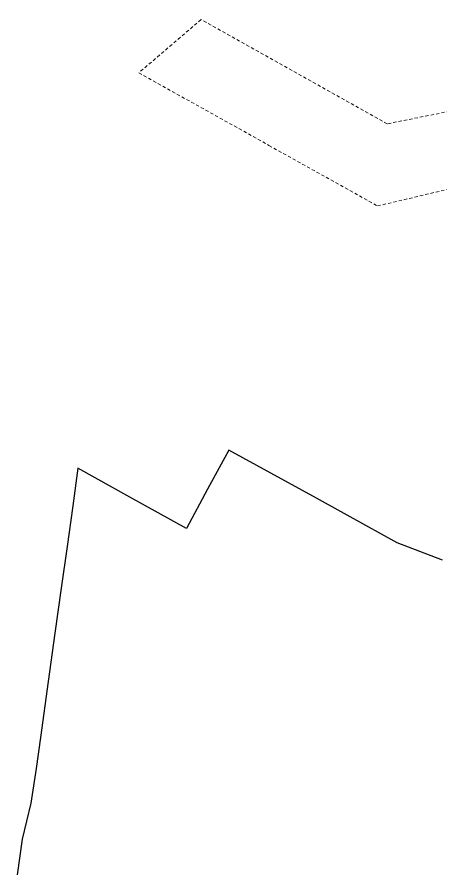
# Model space of a CAD drawing. Header units: metres. Extents: x 301080 to 303013, y 6182698 to 6183880.
# Drawn here: x 301080 to 301468, y 6182698 to 6183484 of the extents above; entities that cross this region are included whole.
import ezdxf

# ---------------------------------------------------------------- set-up
doc = ezdxf.new("R2010")
doc.units = ezdxf.units.M
doc.linetypes.add('Dash', pattern=[5, 3, -2])
doc.layers.add('Cadastre Easements_SP_EXT', color=9, linetype='Continuous', lineweight=5)
doc.layers.add('Mains_HV_EXT', color=7, linetype='Continuous')
doc.styles.get("Standard").update_dxf_attribs({"font": 'arial.ttf'})
doc.linetypes.add('Cable P UG', pattern='A,6,-0.5,["P",Standard,S=1.7,R=0,X=0.5,Y=-1],-2.9', length=9.4)

msp = doc.modelspace()

# ---------------------------------------------------------------- linework, layer by layer
at = {"layer": 'Cadastre Easements_SP_EXT', "linetype": 'Dash'}
msp.add_lwpolyline([(301780.52, 6183520.79), (301648.16, 6183432.05), (301419.09, 6183385.97), (301248.46, 6183481.49), (301240.92, 6183475.05), (301191.47, 6183432.72), (301310.7, 6183366.22), (301410.16, 6183310.75), (301498.55, 6183331.72), (301498.9, 6183331.8), (301499.98, 6183332.06), (301667.09, 6183371.95), (301750.85, 6183428.03), (301759.87, 6183433.98), (301759.92, 6183434.01), (301868.12, 6183506.13)], dxfattribs=at)
at = {"layer": 'Mains_HV_EXT', "linetype": 'Cable P UG'}
msp.add_lwpolyline([(301469.91, 6182986.37), (301428.3, 6183002.35), (301399.6, 6183018.03), (301354.23, 6183043.04), (301312.33, 6183065.95), (301273.87, 6183087.19), (301254.46, 6183051.34), (301235.03, 6183015.33), (301183.29, 6183044.04), (301135.55, 6183070.52), (301130.95, 6183036.19), (301125.67, 6182998.79), (301120.32, 6182960.77), (301114.47, 6182919.56), (301108.23, 6182875.16), (301101.13, 6182824.06), (301097.29, 6182795.62), (301092.5, 6182763.92), (301084.5, 6182730.85), (301079.86, 6182698.22)], dxfattribs=at)

doc.saveas('drawing.dxf')
